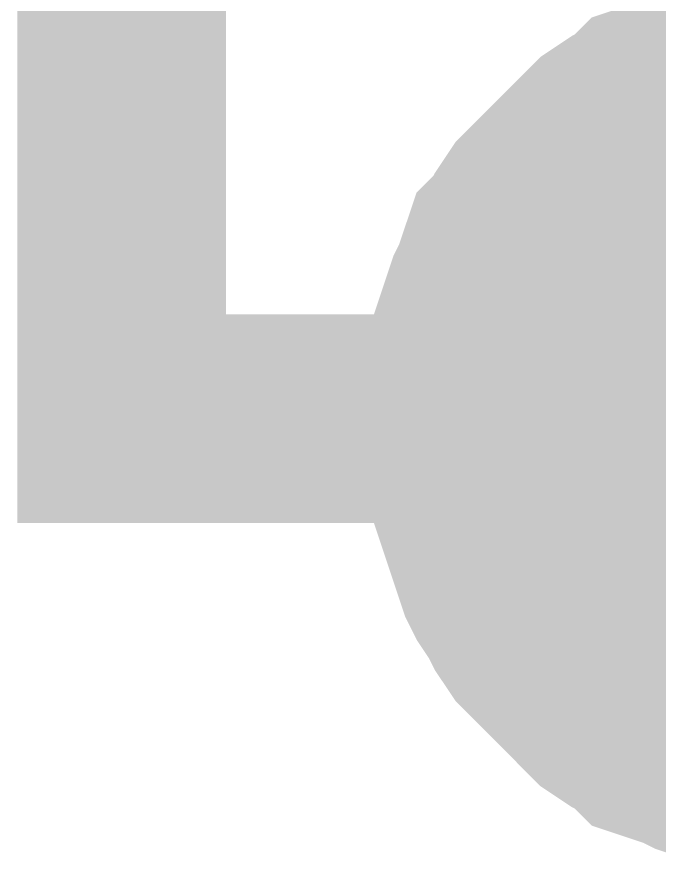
# Model space of a CAD drawing. Header units: inches. Extents: x 0 to 431, y 0 to 297.
# Drawn here: x 182.85 to 183.772, y 143.345 to 144.575 of the extents above; entities that cross this region are included whole.
import ezdxf

# ---------------------------------------------------------------- set-up
doc = ezdxf.new("R2010")
doc.units = ezdxf.units.IN
doc.layers.add('Sheet', color=255, linetype='Continuous')

msp = doc.modelspace()

# ---------------------------------------------------------------- linework, layer by layer
at = {"layer": 'Sheet'}
for points in [[(183.9991, 143.9986, 0.2997, 0.2997, 0), (182.9994, 143.9986, 0.2997, 0.2997, 0), (182.9994, 151.9972, 0.2997, 0.2997, 0), (182.9994, 161.9953, 0.2997, 0.2997, 0), (196.0047, 161.9953, 0.2997, 0.2997, 0)], [(183.4951, 143.9986, 0.2997, 0.2997, 0), (183.4951, 144.0238, 0.2997, 0.2997, 0), (183.4951, 144.049, 0.2997, 0.2997, 0), (183.5035, 144.0742, 0.2997, 0.2997, 0), (183.5035, 144.0995, 0.2997, 0.2997, 0), (183.5119, 144.1247, 0.2997, 0.2997, 0), (183.5203, 144.1499, 0.2997, 0.2997, 0), (183.5287, 144.1751, 0.2997, 0.2997, 0), (183.5371, 144.1919, 0.2997, 0.2997, 0), (183.5455, 144.2171, 0.2997, 0.2997, 0), (183.5539, 144.2423, 0.2997, 0.2997, 0), (183.5707, 144.2591, 0.2997, 0.2997, 0), (183.5791, 144.2759, 0.2997, 0.2997, 0), (183.5959, 144.3011, 0.2997, 0.2997, 0), (183.6127, 144.3179, 0.2997, 0.2997, 0), (183.6295, 144.3347, 0.2997, 0.2997, 0), (183.6463, 144.3515, 0.2997, 0.2997, 0), (183.6631, 144.3683, 0.2997, 0.2997, 0), (183.6799, 144.3851, 0.2997, 0.2997, 0), (183.6967, 144.4019, 0.2997, 0.2997, 0), (183.7219, 144.4187, 0.2997, 0.2997, 0), (183.7387, 144.4271, 0.2997, 0.2997, 0), (183.7555, 144.4439, 0.2997, 0.2997, 0), (183.7807, 144.4523, 0.2997, 0.2997, 0), (183.8059, 144.4607, 0.2997, 0.2997, 0), (183.8227, 144.4691, 0.2997, 0.2997, 0), (183.8479, 144.4775, 0.2997, 0.2997, 0), (183.8731, 144.4859, 0.2997, 0.2997, 0), (183.8983, 144.4943, 0.2997, 0.2997, 0), (183.9235, 144.4943, 0.2997, 0.2997, 0)], [(183.4951, 143.9986, 0.2997, 0.2997, 0), (183.4951, 144.0238, 0.2997, 0.2997, 0), (183.4951, 144.049, 0.2997, 0.2997, 0), (183.5035, 144.0742, 0.2997, 0.2997, 0), (183.5035, 144.0995, 0.2997, 0.2997, 0), (183.5119, 144.1247, 0.2997, 0.2997, 0), (183.5203, 144.1499, 0.2997, 0.2997, 0), (183.5287, 144.1751, 0.2997, 0.2997, 0), (183.5371, 144.1919, 0.2997, 0.2997, 0), (183.5455, 144.2171, 0.2997, 0.2997, 0), (183.5539, 144.2423, 0.2997, 0.2997, 0), (183.5707, 144.2591, 0.2997, 0.2997, 0), (183.5791, 144.2759, 0.2997, 0.2997, 0), (183.5959, 144.3011, 0.2997, 0.2997, 0), (183.6127, 144.3179, 0.2997, 0.2997, 0), (183.6295, 144.3347, 0.2997, 0.2997, 0), (183.6463, 144.3515, 0.2997, 0.2997, 0), (183.6631, 144.3683, 0.2997, 0.2997, 0), (183.6799, 144.3851, 0.2997, 0.2997, 0), (183.6967, 144.4019, 0.2997, 0.2997, 0), (183.7219, 144.4187, 0.2997, 0.2997, 0), (183.7387, 144.4271, 0.2997, 0.2997, 0), (183.7555, 144.4439, 0.2997, 0.2997, 0), (183.7807, 144.4523, 0.2997, 0.2997, 0), (183.8059, 144.4607, 0.2997, 0.2997, 0), (183.8227, 144.4691, 0.2997, 0.2997, 0), (183.8479, 144.4775, 0.2997, 0.2997, 0), (183.8731, 144.4859, 0.2997, 0.2997, 0), (183.8983, 144.4943, 0.2997, 0.2997, 0), (183.9235, 144.4943, 0.2997, 0.2997, 0)], [(183.4951, 143.9986, 0.2997, 0.2997, 0), (183.4951, 144.0238, 0.2997, 0.2997, 0), (183.4951, 144.049, 0.2997, 0.2997, 0), (183.5035, 144.0742, 0.2997, 0.2997, 0), (183.5035, 144.0995, 0.2997, 0.2997, 0), (183.5119, 144.1247, 0.2997, 0.2997, 0), (183.5203, 144.1499, 0.2997, 0.2997, 0), (183.5287, 144.1751, 0.2997, 0.2997, 0), (183.5371, 144.1919, 0.2997, 0.2997, 0), (183.5455, 144.2171, 0.2997, 0.2997, 0), (183.5539, 144.2423, 0.2997, 0.2997, 0), (183.5707, 144.2591, 0.2997, 0.2997, 0), (183.5791, 144.2759, 0.2997, 0.2997, 0), (183.5959, 144.3011, 0.2997, 0.2997, 0), (183.6127, 144.3179, 0.2997, 0.2997, 0), (183.6295, 144.3347, 0.2997, 0.2997, 0), (183.6463, 144.3515, 0.2997, 0.2997, 0), (183.6631, 144.3683, 0.2997, 0.2997, 0), (183.6799, 144.3851, 0.2997, 0.2997, 0), (183.6967, 144.4019, 0.2997, 0.2997, 0), (183.7219, 144.4187, 0.2997, 0.2997, 0), (183.7387, 144.4271, 0.2997, 0.2997, 0), (183.7555, 144.4439, 0.2997, 0.2997, 0), (183.7807, 144.4523, 0.2997, 0.2997, 0), (183.8059, 144.4607, 0.2997, 0.2997, 0), (183.8227, 144.4691, 0.2997, 0.2997, 0), (183.8479, 144.4775, 0.2997, 0.2997, 0), (183.8731, 144.4859, 0.2997, 0.2997, 0), (183.8983, 144.4943, 0.2997, 0.2997, 0), (183.9235, 144.4943, 0.2997, 0.2997, 0)], [(183.4951, 143.9986, 0.2997, 0.2997, 0), (183.4951, 144.0238, 0.2997, 0.2997, 0), (183.4951, 144.049, 0.2997, 0.2997, 0), (183.5035, 144.0742, 0.2997, 0.2997, 0), (183.5035, 144.0995, 0.2997, 0.2997, 0), (183.5119, 144.1247, 0.2997, 0.2997, 0), (183.5203, 144.1499, 0.2997, 0.2997, 0), (183.5287, 144.1751, 0.2997, 0.2997, 0), (183.5371, 144.1919, 0.2997, 0.2997, 0), (183.5455, 144.2171, 0.2997, 0.2997, 0), (183.5539, 144.2423, 0.2997, 0.2997, 0), (183.5707, 144.2591, 0.2997, 0.2997, 0), (183.5791, 144.2759, 0.2997, 0.2997, 0), (183.5959, 144.3011, 0.2997, 0.2997, 0), (183.6127, 144.3179, 0.2997, 0.2997, 0), (183.6295, 144.3347, 0.2997, 0.2997, 0), (183.6463, 144.3515, 0.2997, 0.2997, 0), (183.6631, 144.3683, 0.2997, 0.2997, 0), (183.6799, 144.3851, 0.2997, 0.2997, 0), (183.6967, 144.4019, 0.2997, 0.2997, 0), (183.7219, 144.4187, 0.2997, 0.2997, 0), (183.7387, 144.4271, 0.2997, 0.2997, 0), (183.7555, 144.4439, 0.2997, 0.2997, 0), (183.7807, 144.4523, 0.2997, 0.2997, 0), (183.8059, 144.4607, 0.2997, 0.2997, 0), (183.8227, 144.4691, 0.2997, 0.2997, 0), (183.8479, 144.4775, 0.2997, 0.2997, 0), (183.8731, 144.4859, 0.2997, 0.2997, 0), (183.8983, 144.4943, 0.2997, 0.2997, 0), (183.9235, 144.4943, 0.2997, 0.2997, 0)], [(183.4951, 143.9986, 0.0991, 0.0991, 0), (183.4951, 144.0238, 0.0991, 0.0991, 0), (183.4951, 144.049, 0.0991, 0.0991, 0), (183.5035, 144.0742, 0.0991, 0.0991, 0), (183.5035, 144.0995, 0.0991, 0.0991, 0), (183.5119, 144.1247, 0.0991, 0.0991, 0), (183.5203, 144.1499, 0.0991, 0.0991, 0), (183.5287, 144.1751, 0.0991, 0.0991, 0), (183.5371, 144.1919, 0.0991, 0.0991, 0), (183.5455, 144.2171, 0.0991, 0.0991, 0), (183.5539, 144.2423, 0.0991, 0.0991, 0), (183.5707, 144.2591, 0.0991, 0.0991, 0), (183.5791, 144.2759, 0.0991, 0.0991, 0), (183.5959, 144.3011, 0.0991, 0.0991, 0), (183.6127, 144.3179, 0.0991, 0.0991, 0), (183.6295, 144.3347, 0.0991, 0.0991, 0), (183.6463, 144.3515, 0.0991, 0.0991, 0), (183.6631, 144.3683, 0.0991, 0.0991, 0), (183.6799, 144.3851, 0.0991, 0.0991, 0), (183.6967, 144.4019, 0.0991, 0.0991, 0), (183.7219, 144.4187, 0.0991, 0.0991, 0), (183.7387, 144.4271, 0.0991, 0.0991, 0), (183.7555, 144.4439, 0.0991, 0.0991, 0), (183.7807, 144.4523, 0.0991, 0.0991, 0), (183.8059, 144.4607, 0.0991, 0.0991, 0), (183.8227, 144.4691, 0.0991, 0.0991, 0)], [(183.4951, 143.9986, 0.0991, 0.0991, 0), (183.4951, 144.0238, 0.0991, 0.0991, 0), (183.4951, 144.049, 0.0991, 0.0991, 0), (183.5035, 144.0742, 0.0991, 0.0991, 0), (183.5035, 144.0995, 0.0991, 0.0991, 0), (183.5119, 144.1247, 0.0991, 0.0991, 0), (183.5203, 144.1499, 0.0991, 0.0991, 0), (183.5287, 144.1751, 0.0991, 0.0991, 0), (183.5371, 144.1919, 0.0991, 0.0991, 0), (183.5455, 144.2171, 0.0991, 0.0991, 0), (183.5539, 144.2423, 0.0991, 0.0991, 0), (183.5707, 144.2591, 0.0991, 0.0991, 0), (183.5791, 144.2759, 0.0991, 0.0991, 0), (183.5959, 144.3011, 0.0991, 0.0991, 0), (183.6127, 144.3179, 0.0991, 0.0991, 0), (183.6295, 144.3347, 0.0991, 0.0991, 0), (183.6463, 144.3515, 0.0991, 0.0991, 0), (183.6631, 144.3683, 0.0991, 0.0991, 0), (183.6799, 144.3851, 0.0991, 0.0991, 0), (183.6967, 144.4019, 0.0991, 0.0991, 0), (183.7219, 144.4187, 0.0991, 0.0991, 0), (183.7387, 144.4271, 0.0991, 0.0991, 0), (183.7555, 144.4439, 0.0991, 0.0991, 0), (183.7807, 144.4523, 0.0991, 0.0991, 0), (183.8059, 144.4607, 0.0991, 0.0991, 0), (183.8227, 144.4691, 0.0991, 0.0991, 0)], [(183.4951, 143.9986, 0.0991, 0.0991, 0), (183.4951, 144.0238, 0.0991, 0.0991, 0), (183.4951, 144.049, 0.0991, 0.0991, 0), (183.5035, 144.0742, 0.0991, 0.0991, 0), (183.5035, 144.0995, 0.0991, 0.0991, 0), (183.5119, 144.1247, 0.0991, 0.0991, 0), (183.5203, 144.1499, 0.0991, 0.0991, 0), (183.5287, 144.1751, 0.0991, 0.0991, 0), (183.5371, 144.1919, 0.0991, 0.0991, 0), (183.5455, 144.2171, 0.0991, 0.0991, 0), (183.5539, 144.2423, 0.0991, 0.0991, 0), (183.5707, 144.2591, 0.0991, 0.0991, 0), (183.5791, 144.2759, 0.0991, 0.0991, 0), (183.5959, 144.3011, 0.0991, 0.0991, 0), (183.6127, 144.3179, 0.0991, 0.0991, 0), (183.6295, 144.3347, 0.0991, 0.0991, 0), (183.6463, 144.3515, 0.0991, 0.0991, 0), (183.6631, 144.3683, 0.0991, 0.0991, 0), (183.6799, 144.3851, 0.0991, 0.0991, 0), (183.6967, 144.4019, 0.0991, 0.0991, 0), (183.7219, 144.4187, 0.0991, 0.0991, 0), (183.7387, 144.4271, 0.0991, 0.0991, 0), (183.7555, 144.4439, 0.0991, 0.0991, 0), (183.7807, 144.4523, 0.0991, 0.0991, 0), (183.8059, 144.4607, 0.0991, 0.0991, 0), (183.8227, 144.4691, 0.0991, 0.0991, 0)], [(183.4951, 143.9986, 0.0991, 0.0991, 0), (183.4951, 144.0238, 0.0991, 0.0991, 0), (183.4951, 144.049, 0.0991, 0.0991, 0), (183.5035, 144.0742, 0.0991, 0.0991, 0), (183.5035, 144.0995, 0.0991, 0.0991, 0), (183.5119, 144.1247, 0.0991, 0.0991, 0), (183.5203, 144.1499, 0.0991, 0.0991, 0), (183.5287, 144.1751, 0.0991, 0.0991, 0), (183.5371, 144.1919, 0.0991, 0.0991, 0), (183.5455, 144.2171, 0.0991, 0.0991, 0), (183.5539, 144.2423, 0.0991, 0.0991, 0), (183.5707, 144.2591, 0.0991, 0.0991, 0), (183.5791, 144.2759, 0.0991, 0.0991, 0), (183.5959, 144.3011, 0.0991, 0.0991, 0), (183.6127, 144.3179, 0.0991, 0.0991, 0), (183.6295, 144.3347, 0.0991, 0.0991, 0), (183.6463, 144.3515, 0.0991, 0.0991, 0), (183.6631, 144.3683, 0.0991, 0.0991, 0), (183.6799, 144.3851, 0.0991, 0.0991, 0), (183.6967, 144.4019, 0.0991, 0.0991, 0), (183.7219, 144.4187, 0.0991, 0.0991, 0), (183.7387, 144.4271, 0.0991, 0.0991, 0), (183.7555, 144.4439, 0.0991, 0.0991, 0), (183.7807, 144.4523, 0.0991, 0.0991, 0), (183.8059, 144.4607, 0.0991, 0.0991, 0), (183.8227, 144.4691, 0.0991, 0.0991, 0)], [(183.9235, 143.4945, 0.2997, 0.2997, 0), (183.8983, 143.4945, 0.2997, 0.2997, 0), (183.8731, 143.5029, 0.2997, 0.2997, 0), (183.8479, 143.5113, 0.2997, 0.2997, 0), (183.8227, 143.5197, 0.2997, 0.2997, 0), (183.8059, 143.5281, 0.2997, 0.2997, 0), (183.7807, 143.5365, 0.2997, 0.2997, 0), (183.7555, 143.5449, 0.2997, 0.2997, 0), (183.7387, 143.5617, 0.2997, 0.2997, 0), (183.7219, 143.5701, 0.2997, 0.2997, 0), (183.6967, 143.5869, 0.2997, 0.2997, 0), (183.6799, 143.6037, 0.2997, 0.2997, 0), (183.6631, 143.6206, 0.2997, 0.2997, 0), (183.6463, 143.6374, 0.2997, 0.2997, 0), (183.6295, 143.6542, 0.2997, 0.2997, 0), (183.6127, 143.671, 0.2997, 0.2997, 0), (183.5959, 143.6878, 0.2997, 0.2997, 0), (183.5791, 143.713, 0.2997, 0.2997, 0), (183.5707, 143.7298, 0.2997, 0.2997, 0), (183.5539, 143.755, 0.2997, 0.2997, 0), (183.5455, 143.7718, 0.2997, 0.2997, 0), (183.5371, 143.797, 0.2997, 0.2997, 0), (183.5287, 143.8222, 0.2997, 0.2997, 0), (183.5203, 143.8474, 0.2997, 0.2997, 0), (183.5119, 143.8726, 0.2997, 0.2997, 0), (183.5035, 143.8978, 0.2997, 0.2997, 0), (183.5035, 143.923, 0.2997, 0.2997, 0), (183.4951, 143.9482, 0.2997, 0.2997, 0), (183.4951, 143.9734, 0.2997, 0.2997, 0), (183.4951, 143.9986, 0.2997, 0.2997, 0)], [(183.4951, 143.9986, 0.2997, 0.2997, 0), (183.4951, 143.9986, 0.2997, 0.2997, 0)], [(183.9235, 143.4945, 0.2997, 0.2997, 0), (183.8983, 143.4945, 0.2997, 0.2997, 0), (183.8731, 143.5029, 0.2997, 0.2997, 0), (183.8479, 143.5113, 0.2997, 0.2997, 0), (183.8227, 143.5197, 0.2997, 0.2997, 0), (183.8059, 143.5281, 0.2997, 0.2997, 0), (183.7807, 143.5365, 0.2997, 0.2997, 0), (183.7555, 143.5449, 0.2997, 0.2997, 0), (183.7387, 143.5617, 0.2997, 0.2997, 0), (183.7219, 143.5701, 0.2997, 0.2997, 0), (183.6967, 143.5869, 0.2997, 0.2997, 0), (183.6799, 143.6037, 0.2997, 0.2997, 0), (183.6631, 143.6206, 0.2997, 0.2997, 0), (183.6463, 143.6374, 0.2997, 0.2997, 0), (183.6295, 143.6542, 0.2997, 0.2997, 0), (183.6127, 143.671, 0.2997, 0.2997, 0), (183.5959, 143.6878, 0.2997, 0.2997, 0), (183.5791, 143.713, 0.2997, 0.2997, 0), (183.5707, 143.7298, 0.2997, 0.2997, 0), (183.5539, 143.755, 0.2997, 0.2997, 0), (183.5455, 143.7718, 0.2997, 0.2997, 0), (183.5371, 143.797, 0.2997, 0.2997, 0), (183.5287, 143.8222, 0.2997, 0.2997, 0), (183.5203, 143.8474, 0.2997, 0.2997, 0), (183.5119, 143.8726, 0.2997, 0.2997, 0), (183.5035, 143.8978, 0.2997, 0.2997, 0), (183.5035, 143.923, 0.2997, 0.2997, 0), (183.4951, 143.9482, 0.2997, 0.2997, 0), (183.4951, 143.9734, 0.2997, 0.2997, 0), (183.4951, 143.9986, 0.2997, 0.2997, 0)], [(183.4951, 143.9986, 0.2997, 0.2997, 0), (183.4951, 143.9986, 0.2997, 0.2997, 0)], [(183.9235, 143.4945, 0.2997, 0.2997, 0), (183.8983, 143.4945, 0.2997, 0.2997, 0), (183.8731, 143.5029, 0.2997, 0.2997, 0), (183.8479, 143.5113, 0.2997, 0.2997, 0), (183.8227, 143.5197, 0.2997, 0.2997, 0), (183.8059, 143.5281, 0.2997, 0.2997, 0), (183.7807, 143.5365, 0.2997, 0.2997, 0), (183.7555, 143.5449, 0.2997, 0.2997, 0), (183.7387, 143.5617, 0.2997, 0.2997, 0), (183.7219, 143.5701, 0.2997, 0.2997, 0), (183.6967, 143.5869, 0.2997, 0.2997, 0), (183.6799, 143.6037, 0.2997, 0.2997, 0), (183.6631, 143.6206, 0.2997, 0.2997, 0), (183.6463, 143.6374, 0.2997, 0.2997, 0), (183.6295, 143.6542, 0.2997, 0.2997, 0), (183.6127, 143.671, 0.2997, 0.2997, 0), (183.5959, 143.6878, 0.2997, 0.2997, 0), (183.5791, 143.713, 0.2997, 0.2997, 0), (183.5707, 143.7298, 0.2997, 0.2997, 0), (183.5539, 143.755, 0.2997, 0.2997, 0), (183.5455, 143.7718, 0.2997, 0.2997, 0), (183.5371, 143.797, 0.2997, 0.2997, 0), (183.5287, 143.8222, 0.2997, 0.2997, 0), (183.5203, 143.8474, 0.2997, 0.2997, 0), (183.5119, 143.8726, 0.2997, 0.2997, 0), (183.5035, 143.8978, 0.2997, 0.2997, 0), (183.5035, 143.923, 0.2997, 0.2997, 0), (183.4951, 143.9482, 0.2997, 0.2997, 0), (183.4951, 143.9734, 0.2997, 0.2997, 0), (183.4951, 143.9986, 0.2997, 0.2997, 0)], [(183.4951, 143.9986, 0.2997, 0.2997, 0), (183.4951, 143.9986, 0.2997, 0.2997, 0)], [(183.9235, 143.4945, 0.2997, 0.2997, 0), (183.8983, 143.4945, 0.2997, 0.2997, 0), (183.8731, 143.5029, 0.2997, 0.2997, 0), (183.8479, 143.5113, 0.2997, 0.2997, 0), (183.8227, 143.5197, 0.2997, 0.2997, 0), (183.8059, 143.5281, 0.2997, 0.2997, 0), (183.7807, 143.5365, 0.2997, 0.2997, 0), (183.7555, 143.5449, 0.2997, 0.2997, 0), (183.7387, 143.5617, 0.2997, 0.2997, 0), (183.7219, 143.5701, 0.2997, 0.2997, 0), (183.6967, 143.5869, 0.2997, 0.2997, 0), (183.6799, 143.6037, 0.2997, 0.2997, 0), (183.6631, 143.6206, 0.2997, 0.2997, 0), (183.6463, 143.6374, 0.2997, 0.2997, 0), (183.6295, 143.6542, 0.2997, 0.2997, 0), (183.6127, 143.671, 0.2997, 0.2997, 0), (183.5959, 143.6878, 0.2997, 0.2997, 0), (183.5791, 143.713, 0.2997, 0.2997, 0), (183.5707, 143.7298, 0.2997, 0.2997, 0), (183.5539, 143.755, 0.2997, 0.2997, 0), (183.5455, 143.7718, 0.2997, 0.2997, 0), (183.5371, 143.797, 0.2997, 0.2997, 0), (183.5287, 143.8222, 0.2997, 0.2997, 0), (183.5203, 143.8474, 0.2997, 0.2997, 0), (183.5119, 143.8726, 0.2997, 0.2997, 0), (183.5035, 143.8978, 0.2997, 0.2997, 0), (183.5035, 143.923, 0.2997, 0.2997, 0), (183.4951, 143.9482, 0.2997, 0.2997, 0), (183.4951, 143.9734, 0.2997, 0.2997, 0), (183.4951, 143.9986, 0.2997, 0.2997, 0)], [(183.4951, 143.9986, 0.2997, 0.2997, 0), (183.4951, 143.9986, 0.2997, 0.2997, 0)], [(183.8227, 143.5197, 0.0991, 0.0991, 0), (183.8059, 143.5281, 0.0991, 0.0991, 0), (183.7807, 143.5365, 0.0991, 0.0991, 0), (183.7555, 143.5449, 0.0991, 0.0991, 0), (183.7387, 143.5617, 0.0991, 0.0991, 0), (183.7219, 143.5701, 0.0991, 0.0991, 0), (183.6967, 143.5869, 0.0991, 0.0991, 0), (183.6799, 143.6037, 0.0991, 0.0991, 0), (183.6631, 143.6206, 0.0991, 0.0991, 0), (183.6463, 143.6374, 0.0991, 0.0991, 0), (183.6295, 143.6542, 0.0991, 0.0991, 0), (183.6127, 143.671, 0.0991, 0.0991, 0), (183.5959, 143.6878, 0.0991, 0.0991, 0), (183.5791, 143.713, 0.0991, 0.0991, 0), (183.5707, 143.7298, 0.0991, 0.0991, 0), (183.5539, 143.755, 0.0991, 0.0991, 0), (183.5455, 143.7718, 0.0991, 0.0991, 0), (183.5371, 143.797, 0.0991, 0.0991, 0), (183.5287, 143.8222, 0.0991, 0.0991, 0), (183.5203, 143.8474, 0.0991, 0.0991, 0), (183.5119, 143.8726, 0.0991, 0.0991, 0), (183.5035, 143.8978, 0.0991, 0.0991, 0), (183.5035, 143.923, 0.0991, 0.0991, 0), (183.4951, 143.9482, 0.0991, 0.0991, 0), (183.4951, 143.9734, 0.0991, 0.0991, 0), (183.4951, 143.9986, 0.0991, 0.0991, 0)], [(183.4951, 143.9986, 0.0991, 0.0991, 0), (183.4951, 143.9986, 0.0991, 0.0991, 0)], [(183.8227, 143.5197, 0.0991, 0.0991, 0), (183.8059, 143.5281, 0.0991, 0.0991, 0), (183.7807, 143.5365, 0.0991, 0.0991, 0), (183.7555, 143.5449, 0.0991, 0.0991, 0), (183.7387, 143.5617, 0.0991, 0.0991, 0), (183.7219, 143.5701, 0.0991, 0.0991, 0), (183.6967, 143.5869, 0.0991, 0.0991, 0), (183.6799, 143.6037, 0.0991, 0.0991, 0), (183.6631, 143.6206, 0.0991, 0.0991, 0), (183.6463, 143.6374, 0.0991, 0.0991, 0), (183.6295, 143.6542, 0.0991, 0.0991, 0), (183.6127, 143.671, 0.0991, 0.0991, 0), (183.5959, 143.6878, 0.0991, 0.0991, 0), (183.5791, 143.713, 0.0991, 0.0991, 0), (183.5707, 143.7298, 0.0991, 0.0991, 0), (183.5539, 143.755, 0.0991, 0.0991, 0), (183.5455, 143.7718, 0.0991, 0.0991, 0), (183.5371, 143.797, 0.0991, 0.0991, 0), (183.5287, 143.8222, 0.0991, 0.0991, 0), (183.5203, 143.8474, 0.0991, 0.0991, 0), (183.5119, 143.8726, 0.0991, 0.0991, 0), (183.5035, 143.8978, 0.0991, 0.0991, 0), (183.5035, 143.923, 0.0991, 0.0991, 0), (183.4951, 143.9482, 0.0991, 0.0991, 0), (183.4951, 143.9734, 0.0991, 0.0991, 0), (183.4951, 143.9986, 0.0991, 0.0991, 0)], [(183.4951, 143.9986, 0.0991, 0.0991, 0), (183.4951, 143.9986, 0.0991, 0.0991, 0)], [(183.8227, 143.5197, 0.0991, 0.0991, 0), (183.8059, 143.5281, 0.0991, 0.0991, 0), (183.7807, 143.5365, 0.0991, 0.0991, 0), (183.7555, 143.5449, 0.0991, 0.0991, 0), (183.7387, 143.5617, 0.0991, 0.0991, 0), (183.7219, 143.5701, 0.0991, 0.0991, 0), (183.6967, 143.5869, 0.0991, 0.0991, 0), (183.6799, 143.6037, 0.0991, 0.0991, 0), (183.6631, 143.6206, 0.0991, 0.0991, 0), (183.6463, 143.6374, 0.0991, 0.0991, 0), (183.6295, 143.6542, 0.0991, 0.0991, 0), (183.6127, 143.671, 0.0991, 0.0991, 0), (183.5959, 143.6878, 0.0991, 0.0991, 0), (183.5791, 143.713, 0.0991, 0.0991, 0), (183.5707, 143.7298, 0.0991, 0.0991, 0), (183.5539, 143.755, 0.0991, 0.0991, 0), (183.5455, 143.7718, 0.0991, 0.0991, 0), (183.5371, 143.797, 0.0991, 0.0991, 0), (183.5287, 143.8222, 0.0991, 0.0991, 0), (183.5203, 143.8474, 0.0991, 0.0991, 0), (183.5119, 143.8726, 0.0991, 0.0991, 0), (183.5035, 143.8978, 0.0991, 0.0991, 0), (183.5035, 143.923, 0.0991, 0.0991, 0), (183.4951, 143.9482, 0.0991, 0.0991, 0), (183.4951, 143.9734, 0.0991, 0.0991, 0), (183.4951, 143.9986, 0.0991, 0.0991, 0)], [(183.4951, 143.9986, 0.0991, 0.0991, 0), (183.4951, 143.9986, 0.0991, 0.0991, 0)], [(183.8227, 143.5197, 0.0991, 0.0991, 0), (183.8059, 143.5281, 0.0991, 0.0991, 0), (183.7807, 143.5365, 0.0991, 0.0991, 0), (183.7555, 143.5449, 0.0991, 0.0991, 0), (183.7387, 143.5617, 0.0991, 0.0991, 0), (183.7219, 143.5701, 0.0991, 0.0991, 0), (183.6967, 143.5869, 0.0991, 0.0991, 0), (183.6799, 143.6037, 0.0991, 0.0991, 0), (183.6631, 143.6206, 0.0991, 0.0991, 0), (183.6463, 143.6374, 0.0991, 0.0991, 0), (183.6295, 143.6542, 0.0991, 0.0991, 0), (183.6127, 143.671, 0.0991, 0.0991, 0), (183.5959, 143.6878, 0.0991, 0.0991, 0), (183.5791, 143.713, 0.0991, 0.0991, 0), (183.5707, 143.7298, 0.0991, 0.0991, 0), (183.5539, 143.755, 0.0991, 0.0991, 0), (183.5455, 143.7718, 0.0991, 0.0991, 0), (183.5371, 143.797, 0.0991, 0.0991, 0), (183.5287, 143.8222, 0.0991, 0.0991, 0), (183.5203, 143.8474, 0.0991, 0.0991, 0), (183.5119, 143.8726, 0.0991, 0.0991, 0), (183.5035, 143.8978, 0.0991, 0.0991, 0), (183.5035, 143.923, 0.0991, 0.0991, 0), (183.4951, 143.9482, 0.0991, 0.0991, 0), (183.4951, 143.9734, 0.0991, 0.0991, 0), (183.4951, 143.9986, 0.0991, 0.0991, 0)], [(183.4951, 143.9986, 0.0991, 0.0991, 0), (183.4951, 143.9986, 0.0991, 0.0991, 0)]]:
    msp.add_lwpolyline(points, format="xyseb", dxfattribs=at)
msp.add_lwpolyline([(183.7461, 144.0001, 0.508, 0.508, 1), (184.2541, 144.0001, 0.508, 0.508, 1)], format="xyseb", close=True, dxfattribs=at)

doc.saveas('drawing.dxf')
